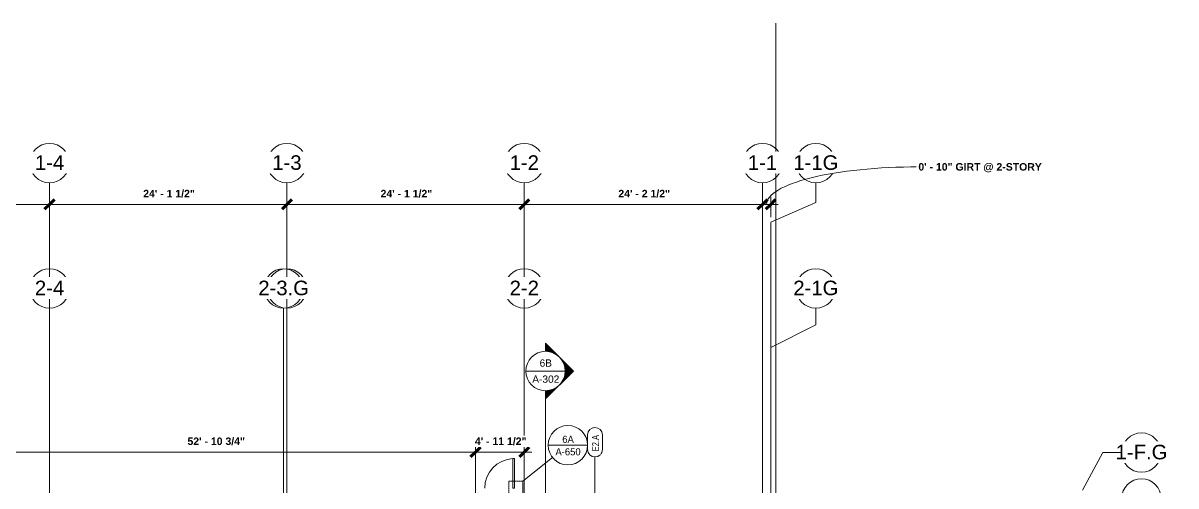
# Model space of a CAD drawing. Header units: inches. Extents: x 23906 to 26777, y -23220 to -20467.
# Drawn here: x 25370 to 26776, y -21119 to -20555 of the extents above; entities that cross this region are included whole.
import ezdxf

# ---------------------------------------------------------------- set-up
doc = ezdxf.new("R2010")
doc.units = ezdxf.units.IN
doc.header["$MEASUREMENT"] = 0
for name, pattern in [('Dash Dot 3_16_', [0.3125, 0.1875, -0.0625, 0, -0.0625]), ('Grid Line 1_2_', [0.875, 0.5, -0.125, 0.125, -0.125]), ('Hidden', [0.28125, 0.1875, -0.09375])]:
    doc.linetypes.add(name, pattern=pattern)
for name, color, linetype, lineweight in [('A-ANNO-DIMS', 211, 'Continuous', 9), ('A-ANNO-DIMS-96', 211, 'Continuous', 9), ('A-ANNO-SYMB', 150, 'Continuous', 9), ('A-DOOR', 31, 'Continuous', 20), ('A-PROP-SBCK', 71, 'Hidden', 20), ('A-WALL-IDEN', 211, 'Continuous', 9), ('G-ANNO-SYMB', 111, 'Continuous', 9), ('S-GRID', 1, 'Continuous', 9), ('S-GRID-IDEN', 1, 'Continuous', 9)]:
    doc.layers.add(name, color=color, linetype=linetype, lineweight=lineweight)
doc.styles.add('Arial', font='arial.ttf', dxfattribs={"height": 17.703593})
doc.styles.add('Arial_1', font='arial.ttf', dxfattribs={"height": 8.851796})
doc.styles.add('Arial_B', font='arialbd.ttf', dxfattribs={"height": 9.132806})
doc.styles.add('Century Gothic', font='GOTHIC.TTF', dxfattribs={"height": 8.622671})
doc.styles.add('Century Gothic_1', font='GOTHIC.TTF', dxfattribs={"width": 0.8, "height": 8.622671})
doc.dimstyles.new('OD_Dimension_-_1_16__Tol_', dxfattribs={"dimscale": 12, "dimtxt": 9, "dimasz": 1, "dimexe": 0.75, "dimexo": 0.5, "dimgap": 0.5, "dimtad": 1, "dimdec": 4, "dimrnd": 0.0625, "dimzin": 1, "dimdsep": 46, "dimlunit": 4, "dimtxsty": 'Arial_B', "dimblk1": 'OBLIQUE', "dimblk2": 'OBLIQUE', "dimsah": 1, "dimcen": 0.09, "dimdle": 0.75, "dimazin": 0, "dimtfac": 1, "dimtdec": 4, "dimtix": 1, "dimtmove": 1, "dimatfit": 3, "dimfxl": 1, "dimtvp": 1, "dimtfill": 1, "dimfrac": 2, "dimtolj": 1, "dimtzin": 0, "dimlwd": 13, "dimlwe": 13, "dimarcsym": 2})
doc.dimstyles.new('OD_Dimension_-_1_16__Tol__1', dxfattribs={"dimscale": 12, "dimtxt": 9, "dimasz": 1, "dimexe": 0.75, "dimexo": 0.5, "dimgap": 0.5, "dimtad": 1, "dimdec": 4, "dimrnd": 0.0625, "dimzin": 1, "dimdsep": 46, "dimlunit": 4, "dimtxsty": 'Arial_B', "dimblk1": 'OBLIQUE', "dimblk2": 'OBLIQUE', "dimsah": 1, "dimcen": 0.09, "dimdle": 0.75, "dimazin": 0, "dimtfac": 1, "dimtdec": 4, "dimtix": 1, "dimtmove": 0, "dimatfit": 3, "dimfxl": 1, "dimtvp": 1, "dimtfill": 1, "dimfrac": 2, "dimtolj": 1, "dimtzin": 0, "dimlwd": 13, "dimlwe": 13, "dimarcsym": 2})

# ---------------------------------------------------------------- blocks, each defined once
blk = doc.blocks.new('Single-Flush - 36_ x 96_-1048073-Enlarged First Floor Plan _East_')
at = {"layer": 'A-DOOR', "color": 7}
for p, q in [((16, 6.6), (16, 42.6)), ((18, 42.6), (16, 42.6)), ((18, 6.6), (18, 42.6)), ((18, 6.6), (16, 6.6))]:
    blk.add_line(p, q, dxfattribs=at)
at = {"layer": 'A-DOOR', "color": 43, "lineweight": 13}
blk.add_arc((18, 6.6), 36.1, 93.1789, 180, dxfattribs=at)
blk = doc.blocks.new('Grid - Grid Head - Circle-14747-Enlarged First Floor Plan _East_')
at = {"layer": 'S-GRID-IDEN'}
blk.add_circle((0, 0), 0.25, dxfattribs=at)
blk = doc.blocks.new('Section - Section Head - Filled-1526-Enlarged First Floor Plan _East_')
at = {"layer": 'G-ANNO-SYMB'}
h = blk.add_hatch(color=256, dxfattribs=at)
edge = h.paths.add_edge_path(flags=0)
edge.add_line((-0.427, 0.177), (-0.25, 0.354))
edge.add_line((-0.25, 0.354), (-0.25, 0.25))
edge.add_arc((-0.25, 0), 0.25, 90, 135)
h = blk.add_hatch(color=256, dxfattribs=at)
edge = h.paths.add_edge_path(flags=0)
edge.add_arc((-0.25, 0), 0.25, 45, 90)
edge.add_line((-0.25, 0.25), (-0.25, 0.354))
edge.add_line((-0.25, 0.354), (-0.073, 0.177))
h = blk.add_hatch(color=256, dxfattribs=at)
edge = h.paths.add_edge_path(flags=0)
edge.add_arc((-0.25, 0), 0.25, 137.9216, 180)
edge.add_line((-0.5, 0), (-0.604, 0))
edge.add_line((-0.604, 0), (-0.436, 0.168))
h = blk.add_hatch(color=256, dxfattribs=at)
edge = h.paths.add_edge_path(flags=0)
edge.add_line((-0.064, 0.168), (0.104, 0))
edge.add_line((0.104, 0), (0, 0))
edge.add_arc((-0.25, 0), 0.25, 0, 42.0784)
for p, q in [((-0.25, 0.354), (-0.604, 0)), ((-0.25, 0.354), (-0.427, 0.177)), ((-0.25, 0.354), (0.104, 0)), ((-0.25, 0.25), (-0.25, 0.354)), ((-0.073, 0.177), (-0.25, 0.354)), ((-0.25, 0.354), (-0.25, 0.25)), ((-0.436, 0.168), (-0.604, 0)), ((0.104, 0), (-0.064, 0.168)), ((-0.604, 0), (-0.5, 0)), ((0, 0), (0.104, 0)), ((-0.5, 0), (-0.604, 0)), ((0, 0), (0.104, 0))]:
    blk.add_line(p, q, dxfattribs=at)
for start, end in [(360, 180), (137.9216, 180), (90, 135), (45, 90), (0, 42.0784), (180, 360)]:
    blk.add_arc((-0.25, 0), 0.25, start, end, dxfattribs=at)
blk = doc.blocks.new('DIMBLOCK7-Enlarged First Floor Plan _East_')
at = {"layer": 'A-ANNO-DIMS-96', "lineweight": 50}
for p, q in [((25112.4, -20776), (25106.4, -20782)), ((25112.4, -20776), (25118.4, -20770)), ((25401.9, -20776), (25395.9, -20782)), ((25401.9, -20776), (25407.9, -20770))]:
    blk.add_line(p, q, dxfattribs=at)
at = {"layer": 'A-ANNO-DIMS-96', "lineweight": 13}
for p, q in [((25112.4, -20773.5), (25112.4, -20785)), ((25112.4, -20776), (25112.4, -20773.5)), ((25112.4, -20776), (25401.9, -20776)), ((25401.9, -20773.5), (25401.9, -20785)), ((25401.9, -20776), (25401.9, -20773.5))]:
    blk.add_line(p, q, dxfattribs=at)
at = {"layer": 'A-ANNO-DIMS-96', "color": 0, "lineweight": 13, "insert": (25226.6, -20758.3), "char_height": 9.133, "width": 73.2, "attachment_point": 1, "line_spacing_factor": 0.938532, "style": 'Arial_B', "bg_fill": 3, "box_fill_scale": 1.25, "bg_fill_color": 0, "bg_fill_transparency": 0}
blk.add_mtext('24\' - 1 1/2"', dxfattribs=at)
blk = doc.blocks.new('_Oblique')
at = {"color": 0, "linetype": 'ByBlock', "lineweight": -2}
blk.add_line((-0.5, -0.5), (0.5, 0.5), dxfattribs=at)
blk = doc.blocks.new('DIMBLOCK8-Enlarged First Floor Plan _East_')
at = {"layer": 'A-ANNO-DIMS-96', "lineweight": 50}
for p, q in [((25401.9, -20776), (25395.9, -20782)), ((25401.9, -20776), (25407.9, -20770)), ((25691.4, -20776), (25685.4, -20782)), ((25691.4, -20776), (25697.4, -20770))]:
    blk.add_line(p, q, dxfattribs=at)
at = {"layer": 'A-ANNO-DIMS-96', "lineweight": 13}
for p, q in [((25401.9, -20773.5), (25401.9, -20785)), ((25401.9, -20776), (25401.9, -20773.5)), ((25401.9, -20776), (25691.4, -20776)), ((25691.4, -20773.5), (25691.4, -20785)), ((25691.4, -20776), (25691.4, -20773.5))]:
    blk.add_line(p, q, dxfattribs=at)
at = {"layer": 'A-ANNO-DIMS-96', "color": 0, "lineweight": 13, "insert": (25516.1, -20758.3), "char_height": 9.133, "width": 73.2, "attachment_point": 1, "line_spacing_factor": 0.938532, "style": 'Arial_B', "bg_fill": 3, "box_fill_scale": 1.25, "bg_fill_color": 0, "bg_fill_transparency": 0}
blk.add_mtext('24\' - 1 1/2"', dxfattribs=at)
blk = doc.blocks.new('DIMBLOCK9-Enlarged First Floor Plan _East_')
at = {"layer": 'A-ANNO-DIMS-96', "lineweight": 50}
for p, q in [((25691.4, -20776), (25685.4, -20782)), ((25691.4, -20776), (25697.4, -20770)), ((25980.9, -20776), (25974.9, -20782)), ((25980.9, -20776), (25986.9, -20770))]:
    blk.add_line(p, q, dxfattribs=at)
at = {"layer": 'A-ANNO-DIMS-96', "lineweight": 13}
for p, q in [((25691.4, -20773.5), (25691.4, -20785)), ((25691.4, -20776), (25691.4, -20773.5)), ((25691.4, -20776), (25980.9, -20776)), ((25980.9, -20773.5), (25980.9, -20785)), ((25980.9, -20776), (25980.9, -20773.5))]:
    blk.add_line(p, q, dxfattribs=at)
at = {"layer": 'A-ANNO-DIMS-96', "color": 0, "lineweight": 13, "insert": (25805.6, -20758.3), "char_height": 9.133, "width": 73.2, "attachment_point": 1, "line_spacing_factor": 0.938532, "style": 'Arial_B', "bg_fill": 3, "box_fill_scale": 1.25, "bg_fill_color": 0, "bg_fill_transparency": 0}
blk.add_mtext('24\' - 1 1/2"', dxfattribs=at)
blk = doc.blocks.new('DIMBLOCK10-Enlarged First Floor Plan _East_')
at = {"layer": 'A-ANNO-DIMS-96', "lineweight": 50}
for p, q in [((25980.9, -20776), (25974.9, -20782)), ((25980.9, -20776), (25986.9, -20770)), ((26271.4, -20776), (26265.4, -20782)), ((26271.4, -20776), (26277.4, -20770))]:
    blk.add_line(p, q, dxfattribs=at)
at = {"layer": 'A-ANNO-DIMS-96', "lineweight": 13}
for p, q in [((25980.9, -20773.5), (25980.9, -20785)), ((25980.9, -20776), (25980.9, -20773.5)), ((25980.9, -20776), (26271.4, -20776)), ((26271.4, -20773.5), (26271.4, -20785)), ((26271.4, -20776), (26271.4, -20773.5))]:
    blk.add_line(p, q, dxfattribs=at)
at = {"layer": 'A-ANNO-DIMS-96', "color": 0, "lineweight": 13, "insert": (26095.6, -20758.3), "char_height": 9.133, "width": 73.2, "attachment_point": 1, "line_spacing_factor": 0.938532, "style": 'Arial_B', "bg_fill": 3, "box_fill_scale": 1.25, "bg_fill_color": 0, "bg_fill_transparency": 0}
blk.add_mtext('24\' - 2 1/2"', dxfattribs=at)
blk = doc.blocks.new('DIMBLOCK11-Enlarged First Floor Plan _East_')
at = {"layer": 'A-ANNO-DIMS-96', "lineweight": 13}
for p, q in [((26281.4, -20791.7), (26281.4, -20767)), ((26271.4, -20773.5), (26271.4, -20785)), ((26271.4, -20776), (26271.4, -20773.5)), ((26271.4, -20776), (26290.4, -20776)), ((26281.4, -20776), (26281.4, -20791.7))]:
    blk.add_line(p, q, dxfattribs=at)
at = {"layer": 'A-ANNO-DIMS-96', "lineweight": 50}
for p, q in [((26271.4, -20776), (26265.4, -20782)), ((26271.4, -20776), (26277.4, -20770)), ((26281.4, -20776), (26275.4, -20782)), ((26281.4, -20776), (26287.4, -20770))]:
    blk.add_line(p, q, dxfattribs=at)
at = {"layer": 'A-ANNO-DIMS-96', "lineweight": 13}
blk.add_ellipse((26461.5, -20776), major_axis=(185.1, 0), ratio=0.247129, start_param=1.570796, end_param=3.141593, dxfattribs=at)
at = {"layer": 'A-ANNO-DIMS-96', "color": 0, "lineweight": 13, "insert": (26461.5, -20725.7), "char_height": 9.133, "width": 175.371, "attachment_point": 1, "line_spacing_factor": 0.938532, "style": 'Arial_B', "bg_fill": 3, "box_fill_scale": 1.25, "bg_fill_color": 0, "bg_fill_transparency": 0}
blk.add_mtext('0\' - 10" GIRT @ 2-STORY', dxfattribs=at)
blk = doc.blocks.new('Wall Tag - 1_4_-1369832-Enlarged First Floor Plan _East_')
at = {"layer": 'A-WALL-IDEN', "color": 153}
for p, q in [((-0.082, 0.097), (0.105, 0.097)), ((0.105, 0.097), (-0.082, 0.097)), ((-0.082, -0.091), (0.105, -0.091)), ((-0.082, -0.091), (0.105, -0.091))]:
    blk.add_line(p, q, dxfattribs=at)
for centre, start, end in [((-0.082, 0.003), 90, 270), ((-0.082, 0.003), 90, 270), ((0.105, 0.003), 270, 90), ((0.105, 0.003), 270, 90)]:
    blk.add_arc(centre, 0.0937, start, end, dxfattribs=at)
blk = doc.blocks.new('DIMBLOCK64-Enlarged First Floor Plan _East_')
at = {"layer": 'A-ANNO-DIMS-96', "lineweight": 13}
for p, q in [((25286.6, -21200.3), (25286.6, -21068.8)), ((25921.4, -21200.3), (25921.4, -21068.8)), ((25286.6, -21077.8), (25921.4, -21077.8)), ((25286.6, -21077.8), (25286.6, -21200.3)), ((25921.4, -21077.8), (25921.4, -21200.3))]:
    blk.add_line(p, q, dxfattribs=at)
at = {"layer": 'A-ANNO-DIMS-96', "lineweight": 50}
for p, q in [((25286.6, -21077.8), (25292.6, -21071.8)), ((25921.4, -21077.8), (25927.4, -21071.8)), ((25286.6, -21077.8), (25280.6, -21083.8)), ((25921.4, -21077.8), (25915.4, -21083.8))]:
    blk.add_line(p, q, dxfattribs=at)
at = {"layer": 'A-ANNO-DIMS-96', "color": 0, "lineweight": 13, "insert": (25570.1, -21060.1), "char_height": 9.133, "width": 81.429, "attachment_point": 1, "line_spacing_factor": 0.938532, "style": 'Arial_B', "bg_fill": 3, "box_fill_scale": 1.25, "bg_fill_color": 0, "bg_fill_transparency": 0}
blk.add_mtext('52\' - 10 3/4"', dxfattribs=at)
blk = doc.blocks.new('DIMBLOCK65-Enlarged First Floor Plan _East_')
at = {"layer": 'A-ANNO-DIMS-96', "lineweight": 13}
for p, q in [((25921.4, -21200.3), (25921.4, -21068.8)), ((25980.9, -21075.3), (25980.9, -21086.8)), ((25980.9, -21077.8), (25980.9, -21075.3)), ((25921.4, -21077.8), (25989.9, -21077.8)), ((25921.4, -21077.8), (25921.4, -21200.3))]:
    blk.add_line(p, q, dxfattribs=at)
at = {"layer": 'A-ANNO-DIMS-96', "lineweight": 50}
for p, q in [((25921.4, -21077.8), (25927.4, -21071.8)), ((25980.9, -21077.8), (25986.9, -21071.8)), ((25921.4, -21077.8), (25915.4, -21083.8)), ((25980.9, -21077.8), (25974.9, -21083.8))]:
    blk.add_line(p, q, dxfattribs=at)
at = {"layer": 'A-ANNO-DIMS-96', "color": 0, "lineweight": 13, "insert": (25920.6, -21060.1), "char_height": 9.133, "width": 73.2, "attachment_point": 1, "line_spacing_factor": 0.938532, "style": 'Arial_B', "bg_fill": 3, "box_fill_scale": 1.25, "bg_fill_color": 0, "bg_fill_transparency": 0}
blk.add_mtext('4\' - 11 1/2"', dxfattribs=at)
blk = doc.blocks.new('Floor Plan - Callout Head-19020-Enlarged First Floor Plan _East_')
at = {"layer": 'A-ANNO-SYMB'}
blk.add_line((-0.25, 0), (0.25, 0), dxfattribs=at)
for start, end in [(360, 180), (180, 360)]:
    blk.add_arc((0, 0), 0.25, start, end, dxfattribs=at)

msp = doc.modelspace()

# ---------------------------------------------------------------- linework, layer by layer
at = {"layer": 'A-PROP-SBCK', "color": 43, "lineweight": 13}
msp.add_line((26287.51523, -20555.07392), (26287.51523, -23033.94592), dxfattribs=at)
at = {"layer": 'A-WALL-IDEN', "color": 153}
msp.add_line((26067.08561, -21128.42781), (26067.08561, -21083.82313), dxfattribs=at)
at = {"layer": 'G-ANNO-SYMB'}
for p, q in [((25982.81696, -20979.0772), (26030.81696, -20979.0772)), ((26006.81696, -21003.0772), (26006.81696, -22879.38063))]:
    msp.add_line(p, q, dxfattribs=at)
at = {"layer": 'S-GRID', "linetype": 'Grid Line 1_2_'}
for p, q in [((25401.89023, -23114.51771), (25401.89023, -20749.66023)), ((25691.39023, -23114.51771), (25691.39023, -20749.66023)), ((25980.89023, -23114.51771), (25980.89023, -20749.66023)), ((26271.39023, -22389.5762), (26271.39023, -20749.66023)), ((26281.39023, -23066.51771), (26281.39023, -20797.66023)), ((25401.89023, -23171.65854), (25401.89023, -20902.42781)), ((25687.39023, -23123.65854), (25687.39023, -20902.42781)), ((25691.39023, -23171.65854), (25691.39023, -20902.42781)), ((25980.89023, -23171.65854), (25980.89023, -20902.42781)), ((26281.39023, -23123.65854), (26281.39023, -20950.42781))]:
    msp.add_line(p, q, dxfattribs=at)
at = {"layer": 'S-GRID'}
for p, q in [((26336.4676, -20773.66023), (26336.4676, -20749.66023)), ((26281.39023, -20797.66023), (26336.4676, -20773.66023)), ((26336.4676, -20922.75676), (26336.4676, -20902.42781)), ((26281.39023, -20950.42781), (26336.4676, -20922.75676))]:
    msp.add_line(p, q, dxfattribs=at)

# ---------------------------------------------------------------- block references
at = {"layer": 'A-DOOR', "color": 250, "lineweight": 13}
msp.add_blockref('Single-Flush - 36_ x 96_-1048073-Enlarged First Floor Plan _East_', (25950.76523, -21128.42781), dxfattribs=at)
at = {"layer": 'A-WALL-IDEN', "color": 153, "xscale": 95.99999999999994, "yscale": 95.99999999999994, "zscale": 95.99999999999994, "rotation": 89.99999999999991}
msp.add_blockref('Wall Tag - 1_4_-1369832-Enlarged First Floor Plan _East_', (26067.37932, -21066.92781), dxfattribs=at)
at = {"layer": 'G-ANNO-SYMB', "xscale": 95.99999999999994, "yscale": 95.99999999999994, "zscale": 95.99999999999994, "rotation": 269.9999999999996}
msp.add_blockref('Section - Section Head - Filled-1526-Enlarged First Floor Plan _East_', (26006.81696, -21003.0772), dxfattribs=at)
at = {"layer": 'S-GRID-IDEN', "xscale": 95.99999999999994, "yscale": 95.99999999999994, "zscale": 95.99999999999994}
for p in [(25401.89023, -20725.66023), (25691.39023, -20725.66023), (25980.89023, -20725.66023), (26336.4676, -20725.66023), (25401.89023, -20878.42781), (25691.39023, -20878.42781), (25980.89023, -20878.42781), (26336.4676, -20878.42781)]:
    msp.add_blockref('Grid - Grid Head - Circle-14747-Enlarged First Floor Plan _East_', p, dxfattribs=at)
at = {"layer": 'S-GRID-IDEN', "xscale": 95.99999999999994, "yscale": 95.99999999999994, "zscale": 95.99999999999994, "rotation": 89.99999999999984}
for p in [(26733.53565, -21078.526), (26733.53565, -21134.30281)]:
    msp.add_blockref('Grid - Grid Head - Circle-14747-Enlarged First Floor Plan _East_', p, dxfattribs=at)

# ---------------------------------------------------------------- texts
at = {"layer": 'A-ANNO-SYMB', "char_height": 8.622671, "attachment_point": 2, "line_spacing_factor": 0.984117, "style": 'Century Gothic'}
for s, insert, width in [('6A', (26034.23736, -21058.00297), 18.468), ('A-650', (26034.23736, -21073.19522), 38.88)]:
    msp.add_mtext(s, dxfattribs=dict(at, insert=insert, width=width))
at = {"layer": 'G-ANNO-SYMB', "char_height": 8.851796, "attachment_point": 2, "line_spacing_factor": 0.938532, "style": 'Arial_1'}
for s, insert, width in [('6B', (26007.12433, -20964.90808), 18.036), ('A-302', (26007.12433, -20984.54432), 39.312)]:
    msp.add_mtext(s, dxfattribs=dict(at, insert=insert, width=width))

# ---------------------------------------------------------------- next in the draw order: texts
at = {"layer": 'A-WALL-IDEN', "insert": (26063.44498, -21066.95667), "char_height": 8.622671, "width": 23.76, "attachment_point": 2, "rotation": 90, "line_spacing_factor": 0.984117, "style": 'Century Gothic_1', "bg_fill": 3, "box_fill_scale": 1.25, "bg_fill_color": 0, "bg_fill_transparency": 0}
msp.add_mtext('E2.A', dxfattribs=at)
at = {"layer": 'S-GRID-IDEN', "char_height": 17.703593, "attachment_point": 2, "line_spacing_factor": 0.938532, "style": 'Arial', "bg_fill": 3, "box_fill_scale": 1.25, "bg_fill_color": 0, "bg_fill_transparency": 0}
for s, insert, width in [('1-4', (25401.88561, -20716.22336), 42.552), ('1-3', (25691.38561, -20716.22336), 42.552), ('1-2', (25980.88561, -20716.22336), 42.552), ('1-1G', (26336.46299, -20716.22336), 65.448), ('2-4', (25401.88561, -20868.99094), 42.552), ('2-3', (25691.38561, -20868.99094), 42.552), ('2-2', (25980.88561, -20868.99094), 42.552), ('2-1G', (26336.46299, -20868.99094), 65.448), ('1-F.G', (26733.63314, -21068.99625), 75.168)]:
    msp.add_mtext(s, dxfattribs=dict(at, insert=insert, width=width))

# ---------------------------------------------------------------- next in the draw order: dimensions: what is measured, and where the dimension line sits
at = {"layer": 'A-ANNO-DIMS', "lineweight": 13}
for base, p1, p2, override, picture, middle in [((25401.89023, -20776.031), (25112.39023, -20767.54572), (25401.89023, -20767.54572), {"dimpost": '<>', "dimfxl": 289.5}, 'DIMBLOCK7-Enlarged First Floor Plan _East_', (25257.14023, -20765.30885)), ((25921.39023, -21077.80459), (25286.61166, -21206.30281), (25921.39023, -21206.30281), {"dimpost": '<>', "dimfxl": 634.778564}, 'DIMBLOCK64-Enlarged First Floor Plan _East_', (25604.00094, -21067.08244))]:
    dim = msp.add_linear_dim(base=base, p1=p1, p2=p2, dimstyle='OD_Dimension_-_1_16__Tol__1', override=override, dxfattribs=at)
    dim.commit()
    dim.dimension.update_dxf_attribs({"geometry": picture, "text_midpoint": middle})

# ---------------------------------------------------------------- next in the draw order: linework, layer by layer
at = {"layer": 'S-GRID'}
for p, q in [((26661.53565, -21124.30281), (26686.40241, -21078.526)), ((26686.40241, -21078.526), (26709.53565, -21078.526))]:
    msp.add_line(p, q, dxfattribs=at)

# ---------------------------------------------------------------- next in the draw order: block references
at = {"layer": 'A-ANNO-SYMB', "xscale": 95.99999999999994, "yscale": 95.99999999999994, "zscale": 95.99999999999994}
msp.add_blockref('Floor Plan - Callout Head-19020-Enlarged First Floor Plan _East_', (26034.09894, -21069.49364), dxfattribs=at)
at = {"layer": 'S-GRID-IDEN', "xscale": 95.99999999999994, "yscale": 95.99999999999994, "zscale": 95.99999999999994}
for p in [(26271.39023, -20725.66023), (25687.39023, -20878.42781)]:
    msp.add_blockref('Grid - Grid Head - Circle-14747-Enlarged First Floor Plan _East_', p, dxfattribs=at)

# ---------------------------------------------------------------- next in the draw order: dimensions: what is measured, and where the dimension line sits
at = {"layer": 'A-ANNO-DIMS', "lineweight": 13}
for base, p1, p2, override, picture, middle in [((25691.39023, -20776.031), (25401.89023, -20767.54572), (25691.39023, -20767.54572), {"dimpost": '<>', "dimfxl": 289.5}, 'DIMBLOCK8-Enlarged First Floor Plan _East_', (25546.64023, -20765.30885)), ((25980.89023, -21077.80459), (25921.39023, -21206.30281), (25980.89023, -21069.31931), {"dimpost": '<>', "dimfxl": 149.347683}, 'DIMBLOCK65-Enlarged First Floor Plan _East_', (25951.14023, -21067.08244))]:
    dim = msp.add_linear_dim(base=base, p1=p1, p2=p2, dimstyle='OD_Dimension_-_1_16__Tol__1', override=override, dxfattribs=at)
    dim.commit()
    dim.dimension.update_dxf_attribs({"geometry": picture, "text_midpoint": middle})

# ---------------------------------------------------------------- next in the draw order: linework, layer by layer
at = {"layer": 'A-ANNO-SYMB'}
msp.add_line((25979.09013, -21113.31407), (26015.32706, -21084.44746), dxfattribs=at)
at = {"layer": 'A-ANNO-SYMB', "linetype": 'Dash Dot 3_16_'}
for p, q in [((25962.14092, -21113.31407), (25962.14092, -21141.3862)), ((25979.09013, -21113.31407), (25962.14092, -21113.31407)), ((25979.09013, -21141.3862), (25979.09013, -21113.31407))]:
    msp.add_line(p, q, dxfattribs=at)

# ---------------------------------------------------------------- next in the draw order: texts
at = {"layer": 'S-GRID-IDEN', "char_height": 17.703593, "attachment_point": 2, "line_spacing_factor": 0.938532, "style": 'Arial', "bg_fill": 3, "box_fill_scale": 1.25, "bg_fill_color": 0, "bg_fill_transparency": 0}
for s, insert, width in [('1-1', (26271.38561, -20716.22336), 42.552), ('2-3.G', (25687.38561, -20868.99094), 73.656)]:
    msp.add_mtext(s, dxfattribs=dict(at, insert=insert, width=width))

# ---------------------------------------------------------------- next in the draw order: dimensions: what is measured, and where the dimension line sits
at = {"layer": 'A-ANNO-DIMS', "lineweight": 13}
dim = msp.add_linear_dim(base=(25980.89023, -20776.031), p1=(25691.39023, -20767.54572), p2=(25980.89023, -20767.54572), dimstyle='OD_Dimension_-_1_16__Tol__1', override={"dimpost": '<>', "dimfxl": 289.5}, dxfattribs=at)
dim.commit()
dim.dimension.update_dxf_attribs({"geometry": 'DIMBLOCK9-Enlarged First Floor Plan _East_', "text_midpoint": (25836.14023, -20765.30885)})

# ---------------------------------------------------------------- next in the draw order: dimensions: what is measured, and where the dimension line sits
dim = msp.add_linear_dim(base=(26271.39023, -20776.031), p1=(25980.89023, -20767.54572), p2=(26271.39023, -20767.54572), dimstyle='OD_Dimension_-_1_16__Tol__1', override={"dimpost": '<>', "dimfxl": 290.5}, dxfattribs=at)
dim.commit()
dim.dimension.update_dxf_attribs({"geometry": 'DIMBLOCK10-Enlarged First Floor Plan _East_', "text_midpoint": (26126.14023, -20765.30885)})

# ---------------------------------------------------------------- next in the draw order: dimensions: what is measured, and where the dimension line sits
dim = msp.add_linear_dim(base=(26281.39023, -20776.031), p1=(26271.39023, -20767.54572), p2=(26281.39023, -20797.66023), dimstyle='OD_Dimension_-_1_16__Tol_', override={"dimpost": '<>GIRT @ 2-STORY', "dimfxl": 31.731427}, dxfattribs=at)
dim.commit()
dim.dimension.update_dxf_attribs({"geometry": 'DIMBLOCK11-Enlarged First Floor Plan _East_', "text_midpoint": (26549.14638, -20731.82188), "dimtype": 160})

doc.saveas('drawing.dxf')
